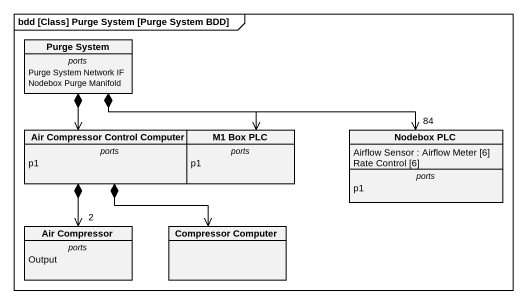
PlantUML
@startuml
mainframe bdd [Class] Purge System [Purge System BDD]
hide circle
hide empty members
class "Purge System" as Purge_System {
  -- ports --
  Purge System Network IF
  Nodebox Purge Manifold
}
class "Air Compressor Control Computer" as Air_Compressor_Control {
  -- ports --
  p1
}
class "M1 Box PLC" as M1_Box_PLC {
  -- ports --
  p1
}
class "Nodebox PLC" as Nodebox_PLC {
  Airflow Sensor : Airflow Meter [6]
  Rate Control [6]
  -- ports --
  p1
}
class "Air Compressor" as Air_Compressor {
  -- ports --
  Output
}
class "Compressor Computer" as Compressor_Computer
Purge_System *--> Air_Compressor_Control
Purge_System *-right-> M1_Box_PLC
Purge_System *-right-> "84" Nodebox_PLC
Air_Compressor_Control *--> "2" Air_Compressor
Air_Compressor_Control *--> Compressor_Computer
@enduml
